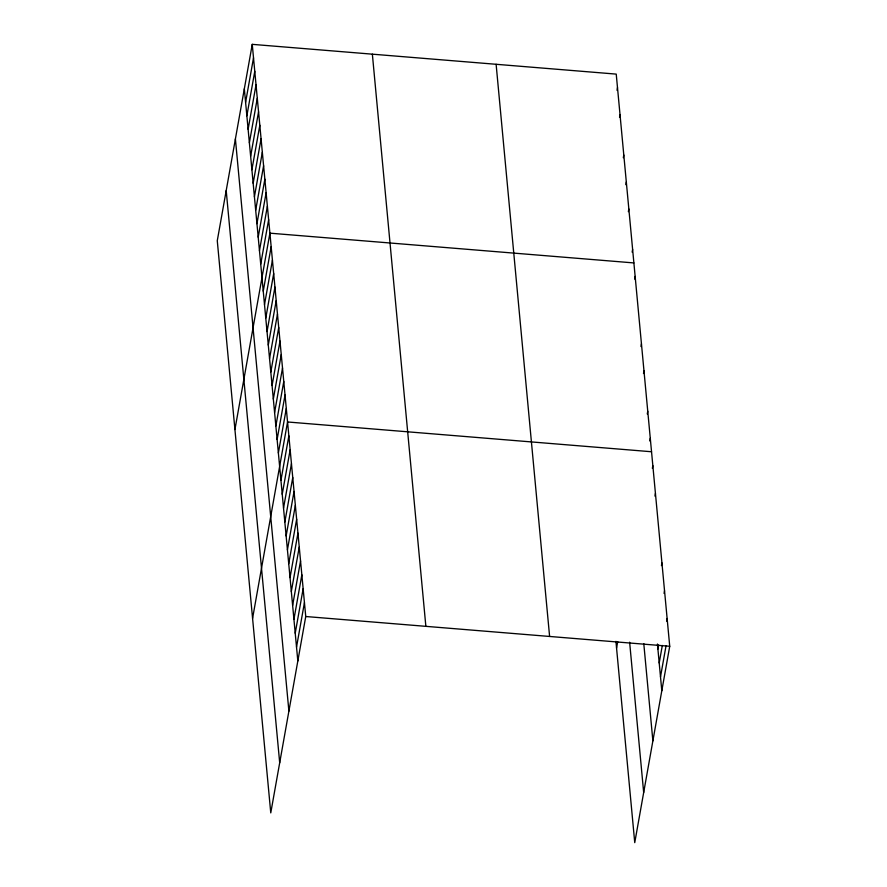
<?xml version="1.0" encoding="UTF-8"?>
<svg xmlns="http://www.w3.org/2000/svg" width="887" height="887" viewBox="0 0 887 887"><rect width="100%" height="100%" fill="white"/><g stroke="black" fill="none" stroke-linecap="round" stroke-linejoin="round"><path stroke-width="1.33" d="M252.252 44.35L217.271 240.721L270.768 812.891L305.749 616.52L252.252 44.35L616.232 74.109L669.729 646.279L634.748 842.65L615.933 641.368M245.599 102.304L253.516 57.832M246.852 115.798L254.78 71.326M248.116 129.28L256.033 84.808M249.38 142.763L257.297 98.302M250.633 156.256L258.56 111.784M251.897 169.739L259.824 125.267M253.161 183.232L261.077 138.76M254.425 196.714L262.341 152.242M255.678 210.197L263.605 165.736M256.942 223.69L264.858 179.218M258.206 237.173L266.122 192.701M259.459 250.666L267.386 206.194M260.723 264.149L268.65 219.677M234.933 429.53L269.903 233.17L633.883 262.929M263.251 291.124L271.167 246.653M264.503 304.607L272.431 260.135M265.767 318.1L273.684 273.628M267.031 331.583L274.948 287.111M268.284 345.065L276.212 300.604M269.548 358.559L277.476 314.087M270.812 372.041L278.729 327.569M272.076 385.535L279.993 341.063M273.329 399.017L281.257 354.545M274.593 412.499L282.51 368.038M275.857 425.993L283.773 381.521M277.11 439.475L285.037 395.003M278.374 452.969L286.301 408.497M252.584 618.35L287.554 421.979L651.535 451.749M280.935 480.344L288.863 435.872M282.232 494.247L290.16 449.776M283.53 508.14L291.457 463.668M284.838 522.033L292.754 477.561M286.135 535.925L294.052 491.453M287.432 549.829L295.349 505.357M288.73 563.722L296.657 519.25M290.027 577.614L297.954 533.142M291.324 591.507L299.252 547.046M292.632 605.411L300.549 560.939M293.93 619.303L301.846 574.831M295.227 633.196L303.143 588.724M296.524 647.089L304.441 602.628M617.019 90.297L617.496 87.602M619.536 117.272L620.013 114.578M623.317 157.731L623.794 155.037M625.845 184.707L626.322 182.012M628.362 211.671L628.839 208.977M632.143 252.141L632.619 249.447M634.671 279.106L635.147 276.411M640.968 346.54L641.445 343.846M643.496 373.516L643.973 370.821M647.277 413.974L647.754 411.28M649.794 440.95L650.282 438.256M616.554 648.109L617.707 641.689M652.355 468.336L652.832 465.642M654.95 496.121L655.438 493.427M661.447 565.607L661.935 562.912M664.053 593.392L664.529 590.698M657.91 649.062L658.631 645.026M659.207 662.966L662.323 645.448M666.647 621.188L667.124 618.494M660.505 676.859L666.026 645.858M305.749 616.52L669.729 646.279M657.433 644.017L661.802 690.751M643.785 643.607L652.876 740.878M629.626 642.199L643.674 792.523M496.121 64.296L549.607 636.456M372.363 54.174L425.86 626.344M244.335 88.822L297.821 660.992M235.399 138.949L288.896 711.119M226.207 190.594L279.693 762.765"/></g></svg>
